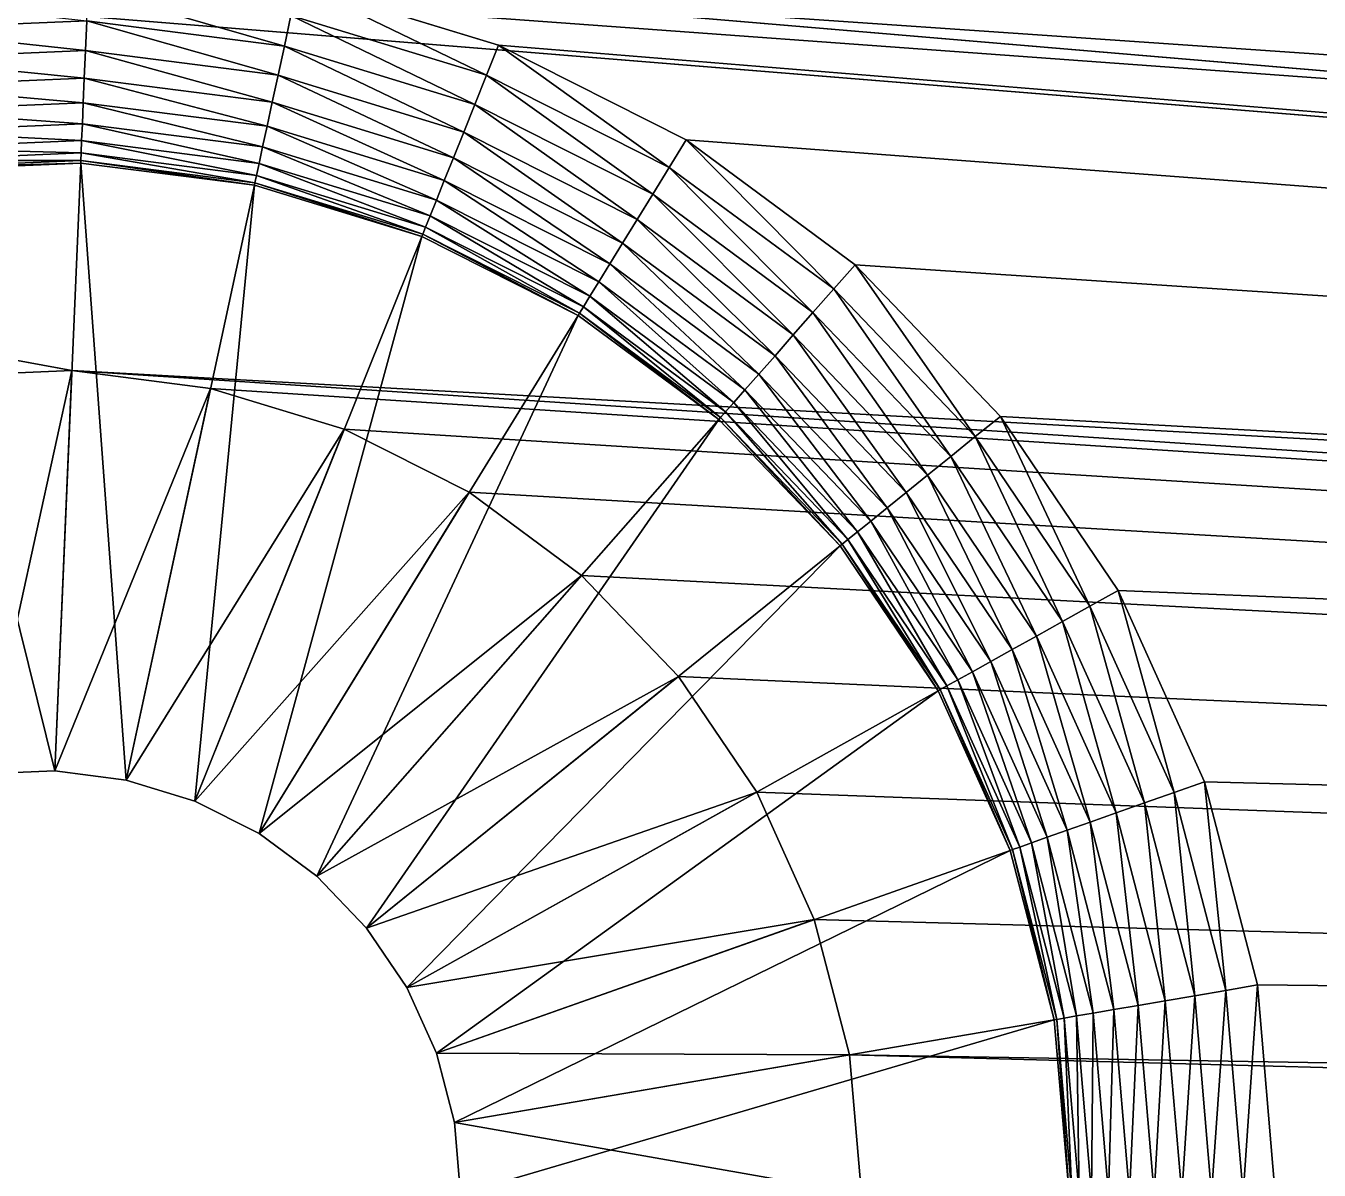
# Model space of a CAD drawing. Header units: millimetres. Extents: x 19.3 to 105.6, y 153.8 to 217.3.
# Drawn here: x 34.463 to 39.443, y 205.955 to 210.362 of the extents above; entities that cross this region are included whole.
import ezdxf

# ---------------------------------------------------------------- set-up
doc = ezdxf.new("R2010")
doc.units = ezdxf.units.MM
doc.layers.get('0').update_dxf_attribs({"color": 132, "linetype": 'CONTINUOUS'})

msp = doc.modelspace()

# ---------------------------------------------------------------- linework, layer by layer
at = {"invisible_edges": 16}
for points in [[(87.3128, 206.6622, 21.4312), (26.8657, 216.4984, 21.4312), (21.336, 211.4842, 21.4312)], [(87.4922, 207.1699, 21.4312), (87.7549, 207.6401, 21.4312), (26.8657, 216.4984, 21.4312)], [(26.8657, 216.4984, 21.4312), (87.7549, 207.6401, 21.4312), (88.0932, 208.0591, 21.4312)], [(88.0932, 208.0591, 21.4312), (88.4974, 208.4148, 21.4312), (26.8657, 216.4984, 21.4312)], [(26.8657, 216.4984, 21.4312), (88.4974, 208.4148, 21.4312), (88.956, 208.6972, 21.4312)], [(26.8657, 216.4984, 21.4312), (88.956, 208.6972, 21.4312), (98.025, 216.4984, 21.4312)], [(87.4922, 207.1699, 21.4312), (26.8657, 216.4984, 21.4312), (87.3128, 206.6622, 21.4312)], [(26.8657, 214.1108, 19.0436), (88.989, 210.422, 19.0436), (88.2384, 210.1204, 19.0436)], [(88.2384, 210.1204, 19.0436), (87.5497, 209.6963, 19.0436), (26.8657, 214.1108, 19.0436)], [(26.8657, 214.1108, 19.0436), (87.5497, 209.6963, 19.0436), (86.9425, 209.1619, 19.0436)], [(26.8657, 214.1108, 19.0436), (86.9425, 209.1619, 19.0436), (86.4343, 208.5326, 19.0436)], [(86.4343, 208.5326, 19.0436), (86.0399, 207.8264, 19.0436), (26.8657, 214.1108, 19.0436)], [(26.8657, 214.1108, 19.0436), (86.0399, 207.8264, 19.0436), (85.7704, 207.0638, 19.0436)], [(26.8657, 214.1108, 19.0436), (85.7704, 207.0638, 19.0436), (35.5101, 210.524, 19.0436)], [(21.336, 211.4842, 21.4312), (34.1021, 209.0114, 21.4312), (34.6401, 209.0343, 21.4312)], [(87.3128, 206.6622, 21.4312), (21.336, 211.4842, 21.4312), (87.2218, 206.1314, 21.4312)], [(87.2218, 206.1314, 21.4312), (21.336, 211.4842, 21.4312), (34.6401, 209.0343, 21.4312)], [(34.7025, 210.5027, 19.0339), (35.4584, 210.2842, 19.0048), (34.6974, 210.3816, 19.0048)], [(35.4839, 210.4026, 19.0339), (35.4584, 210.2842, 19.0048), (34.7025, 210.5027, 19.0339)], [(35.5101, 210.524, 19.0436), (36.2372, 210.1719, 19.0339), (35.4839, 210.4026, 19.0339)], [(35.5101, 210.524, 19.0436), (85.7704, 207.0638, 19.0436), (85.6337, 206.2666, 19.0436)], [(35.5101, 210.524, 19.0436), (85.6337, 206.2666, 19.0436), (36.2835, 210.2871, 19.0436)], [(36.2835, 210.2871, 19.0436), (36.2372, 210.1719, 19.0339), (35.5101, 210.524, 19.0436)], [(33.9154, 210.4692, 19.0339), (34.6974, 210.3816, 19.0048), (33.9308, 210.3491, 19.0048)], [(34.6974, 210.3816, 19.0048), (34.6925, 210.2667, 18.9571), (33.9308, 210.3491, 19.0048)], [(34.6974, 210.3816, 19.0048), (35.4342, 210.1717, 18.9571), (34.6925, 210.2667, 18.9571)], [(35.4584, 210.2842, 19.0048), (35.4342, 210.1717, 18.9571), (34.6974, 210.3816, 19.0048)], [(35.4839, 210.4026, 19.0339), (36.192, 210.0595, 19.0048), (35.4584, 210.2842, 19.0048)], [(36.2372, 210.1719, 19.0339), (36.192, 210.0595, 19.0048), (35.4839, 210.4026, 19.0339)], [(33.9308, 210.3491, 19.0048), (34.6925, 210.2667, 18.9571), (33.9454, 210.2349, 18.9571)], [(34.6925, 210.2667, 18.9571), (34.688, 210.1606, 18.8921), (33.9454, 210.2349, 18.9571)], [(34.6925, 210.2667, 18.9571), (35.4118, 210.0679, 18.8921), (34.688, 210.1606, 18.8921)], [(35.4342, 210.1717, 18.9571), (35.4118, 210.0679, 18.8921), (34.6925, 210.2667, 18.9571)], [(35.4584, 210.2842, 19.0048), (36.1491, 209.9527, 18.9571), (35.4342, 210.1717, 18.9571)], [(36.192, 210.0595, 19.0048), (36.1491, 209.9527, 18.9571), (35.4584, 210.2842, 19.0048)], [(36.2835, 210.2871, 19.0436), (36.9406, 209.8172, 19.0339), (36.2372, 210.1719, 19.0339)], [(36.2835, 210.2871, 19.0436), (85.6337, 206.2666, 19.0436), (37.0057, 209.923, 19.0436)], [(37.0057, 209.923, 19.0436), (36.9406, 209.8172, 19.0339), (36.2835, 210.2871, 19.0436)], [(33.9454, 210.2349, 18.9571), (34.688, 210.1606, 18.8921), (33.9589, 210.1296, 18.8921)], [(34.688, 210.1606, 18.8921), (34.684, 210.0659, 18.8112), (33.9589, 210.1296, 18.8921)], [(34.688, 210.1606, 18.8921), (35.3918, 209.9753, 18.8112), (34.684, 210.0659, 18.8112)], [(35.4118, 210.0679, 18.8921), (35.3918, 209.9753, 18.8112), (34.688, 210.1606, 18.8921)], [(35.4342, 210.1717, 18.9571), (36.1095, 209.8542, 18.8921), (35.4118, 210.0679, 18.8921)], [(36.1491, 209.9527, 18.9571), (36.1095, 209.8542, 18.8921), (35.4342, 210.1717, 18.9571)], [(36.2372, 210.1719, 19.0339), (36.8771, 209.7141, 19.0048), (36.192, 210.0595, 19.0048)], [(36.9406, 209.8172, 19.0339), (36.8771, 209.7141, 19.0048), (36.2372, 210.1719, 19.0339)], [(33.9589, 210.1296, 18.8921), (34.684, 210.0659, 18.8112), (33.9709, 210.0356, 18.8112)], [(34.684, 210.0659, 18.8112), (34.6805, 209.9851, 18.7165), (33.9709, 210.0356, 18.8112)], [(34.684, 210.0659, 18.8112), (35.3748, 209.8962, 18.7165), (34.6805, 209.9851, 18.7165)], [(35.3918, 209.9753, 18.8112), (35.3748, 209.8962, 18.7165), (34.684, 210.0659, 18.8112)], [(35.4118, 210.0679, 18.8921), (36.0742, 209.7663, 18.8112), (35.3918, 209.9753, 18.8112)], [(36.1095, 209.8542, 18.8921), (36.0742, 209.7663, 18.8112), (35.4118, 210.0679, 18.8921)], [(36.192, 210.0595, 19.0048), (36.8168, 209.6161, 18.9571), (36.1491, 209.9527, 18.9571)], [(36.8771, 209.7141, 19.0048), (36.8168, 209.6161, 18.9571), (36.192, 210.0595, 19.0048)], [(33.9709, 210.0356, 18.8112), (34.6805, 209.9851, 18.7165), (33.9812, 209.9554, 18.7165)], [(34.6805, 209.9851, 18.7165), (34.6778, 209.9201, 18.6103), (33.9812, 209.9554, 18.7165)], [(33.9812, 209.9554, 18.7165), (34.6778, 209.9201, 18.6103), (33.9895, 209.8909, 18.6103)], [(34.6805, 209.9851, 18.7165), (35.3611, 209.8326, 18.6103), (34.6778, 209.9201, 18.6103)], [(35.3748, 209.8962, 18.7165), (35.3611, 209.8326, 18.6103), (34.6805, 209.9851, 18.7165)], [(35.3918, 209.9753, 18.8112), (36.044, 209.6913, 18.7165), (35.3748, 209.8962, 18.7165)], [(36.0742, 209.7663, 18.8112), (36.044, 209.6913, 18.7165), (35.3918, 209.9753, 18.8112)], [(34.6778, 209.9201, 18.6103), (34.6757, 209.8725, 18.4952), (33.9895, 209.8909, 18.6103)], [(34.6778, 209.9201, 18.6103), (35.351, 209.786, 18.4952), (34.6757, 209.8725, 18.4952)], [(35.3611, 209.8326, 18.6103), (35.351, 209.786, 18.4952), (34.6778, 209.9201, 18.6103)], [(36.1491, 209.9527, 18.9571), (36.7611, 209.5257, 18.8921), (36.1095, 209.8542, 18.8921)], [(36.8168, 209.6161, 18.9571), (36.7611, 209.5257, 18.8921), (36.1491, 209.9527, 18.9571)], [(37.0057, 209.923, 19.0436), (37.574, 209.3488, 19.0339), (36.9406, 209.8172, 19.0339)], [(85.6337, 206.2666, 19.0436), (37.656, 209.442, 19.0436), (37.0057, 209.923, 19.0436)], [(37.656, 209.442, 19.0436), (37.574, 209.3488, 19.0339), (37.0057, 209.923, 19.0436)], [(33.9895, 209.8909, 18.6103), (34.6757, 209.8725, 18.4952), (33.9955, 209.8436, 18.4952)], [(34.6757, 209.8725, 18.4952), (34.6745, 209.8434, 18.3741), (33.9955, 209.8436, 18.4952)], [(34.6757, 209.8725, 18.4952), (35.3449, 209.7576, 18.3741), (34.6745, 209.8434, 18.3741)], [(35.351, 209.786, 18.4952), (35.3449, 209.7576, 18.3741), (34.6757, 209.8725, 18.4952)], [(35.3748, 209.8962, 18.7165), (36.0198, 209.6309, 18.6103), (35.3611, 209.8326, 18.6103)], [(36.044, 209.6913, 18.7165), (36.0198, 209.6309, 18.6103), (35.3748, 209.8962, 18.7165)], [(33.9955, 209.8436, 18.4952), (34.6745, 209.8434, 18.3741), (33.9992, 209.8147, 18.3741)], [(34.6745, 209.8434, 18.3741), (34.6741, 209.8337, 18.2499), (33.9992, 209.8147, 18.3741)], [(33.9992, 209.8147, 18.3741), (34.6741, 209.8337, 18.2499), (34.0005, 209.8051, 18.2499)], [(34.6741, 209.8337, 18.2499), (34.6741, 209.8337, 15.8687), (34.0005, 209.8051, 15.8687)], [(34.6741, 209.8337, 18.2499), (34.0005, 209.8051, 15.8687), (34.0005, 209.8051, 18.2499)], [(34.5746, 207.4926, 15.8687), (34.0005, 209.8051, 15.8687), (34.6741, 209.8337, 15.8687)], [(34.5746, 207.4926, 15.8687), (34.6741, 209.8337, 15.8687), (34.8492, 207.4575, 15.8687)], [(34.6745, 209.8434, 18.3741), (35.3428, 209.748, 18.2499), (34.6741, 209.8337, 18.2499)], [(35.3428, 209.748, 18.2499), (35.3428, 209.748, 15.8687), (34.6741, 209.8337, 15.8687)], [(35.3428, 209.748, 18.2499), (34.6741, 209.8337, 15.8687), (34.6741, 209.8337, 18.2499)], [(34.8492, 207.4575, 15.8687), (34.6741, 209.8337, 15.8687), (35.3428, 209.748, 15.8687)], [(35.3449, 209.7576, 18.3741), (35.3428, 209.748, 18.2499), (34.6745, 209.8434, 18.3741)], [(35.3611, 209.8326, 18.6103), (36.002, 209.5867, 18.4952), (35.351, 209.786, 18.4952)], [(36.0198, 209.6309, 18.6103), (36.002, 209.5867, 18.4952), (35.3611, 209.8326, 18.6103)], [(36.1095, 209.8542, 18.8921), (36.7114, 209.445, 18.8112), (36.0742, 209.7663, 18.8112)], [(36.7611, 209.5257, 18.8921), (36.7114, 209.445, 18.8112), (36.1095, 209.8542, 18.8921)], [(36.9406, 209.8172, 19.0339), (37.494, 209.2579, 19.0048), (36.8771, 209.7141, 19.0048)], [(37.574, 209.3488, 19.0339), (37.494, 209.2579, 19.0048), (36.9406, 209.8172, 19.0339)], [(34.2981, 207.4809, 15.8687), (34.0005, 209.8051, 15.8687), (34.5746, 207.4926, 15.8687)], [(35.3449, 209.7576, 18.3741), (35.9875, 209.5506, 18.2499), (35.3428, 209.748, 18.2499)], [(35.351, 209.786, 18.4952), (35.9912, 209.5597, 18.3741), (35.3449, 209.7576, 18.3741)], [(35.9912, 209.5597, 18.3741), (35.9875, 209.5506, 18.2499), (35.3449, 209.7576, 18.3741)], [(36.002, 209.5867, 18.4952), (35.9912, 209.5597, 18.3741), (35.351, 209.786, 18.4952)], [(36.0742, 209.7663, 18.8112), (36.669, 209.3762, 18.7165), (36.044, 209.6913, 18.7165)], [(36.7114, 209.445, 18.8112), (36.669, 209.3762, 18.7165), (36.0742, 209.7663, 18.8112)], [(34.8492, 207.4575, 15.8687), (35.3428, 209.748, 15.8687), (35.1139, 207.3764, 15.8687)], [(35.1139, 207.3764, 15.8687), (35.3428, 209.748, 15.8687), (35.9875, 209.5506, 15.8687)], [(35.9875, 209.5506, 18.2499), (35.9875, 209.5506, 15.8687), (35.3428, 209.748, 15.8687)], [(35.9875, 209.5506, 18.2499), (35.3428, 209.748, 15.8687), (35.3428, 209.748, 18.2499)], [(36.8771, 209.7141, 19.0048), (37.418, 209.1715, 18.9571), (36.8168, 209.6161, 18.9571)], [(37.494, 209.2579, 19.0048), (37.418, 209.1715, 18.9571), (36.8771, 209.7141, 19.0048)], [(36.044, 209.6913, 18.7165), (36.6349, 209.3207, 18.6103), (36.0198, 209.6309, 18.6103)], [(36.669, 209.3762, 18.7165), (36.6349, 209.3207, 18.6103), (36.044, 209.6913, 18.7165)], [(36.0198, 209.6309, 18.6103), (36.6099, 209.2802, 18.4952), (36.002, 209.5867, 18.4952)], [(36.6349, 209.3207, 18.6103), (36.6099, 209.2802, 18.4952), (36.0198, 209.6309, 18.6103)], [(36.8168, 209.6161, 18.9571), (37.3478, 209.0918, 18.8921), (36.7611, 209.5257, 18.8921)], [(37.418, 209.1715, 18.9571), (37.3478, 209.0918, 18.8921), (36.8168, 209.6161, 18.9571)], [(35.9912, 209.5597, 18.3741), (36.5896, 209.2471, 18.2499), (35.9875, 209.5506, 18.2499)], [(36.002, 209.5867, 18.4952), (36.5947, 209.2554, 18.3741), (35.9912, 209.5597, 18.3741)], [(36.5947, 209.2554, 18.3741), (36.5896, 209.2471, 18.2499), (35.9912, 209.5597, 18.3741)], [(36.6099, 209.2802, 18.4952), (36.5947, 209.2554, 18.3741), (36.002, 209.5867, 18.4952)], [(35.1139, 207.3764, 15.8687), (35.9875, 209.5506, 15.8687), (35.361, 207.2518, 15.8687)], [(35.361, 207.2518, 15.8687), (35.9875, 209.5506, 15.8687), (36.5896, 209.2471, 15.8687)], [(36.5896, 209.2471, 18.2499), (36.5896, 209.2471, 15.8687), (35.9875, 209.5506, 15.8687)], [(36.5896, 209.2471, 18.2499), (35.9875, 209.5506, 15.8687), (35.9875, 209.5506, 18.2499)], [(36.7611, 209.5257, 18.8921), (37.2852, 209.0207, 18.8112), (36.7114, 209.445, 18.8112)], [(37.3478, 209.0918, 18.8921), (37.2852, 209.0207, 18.8112), (36.7611, 209.5257, 18.8921)], [(36.7114, 209.445, 18.8112), (37.2318, 208.9599, 18.7165), (36.669, 209.3762, 18.7165)], [(37.2852, 209.0207, 18.8112), (37.2318, 208.9599, 18.7165), (36.7114, 209.445, 18.8112)], [(37.656, 209.442, 19.0436), (38.1191, 208.78, 19.0339), (37.574, 209.3488, 19.0339)], [(85.6337, 206.2666, 19.0436), (38.2157, 208.858, 19.0436), (37.656, 209.442, 19.0436)], [(38.2157, 208.858, 19.0436), (38.1191, 208.78, 19.0339), (37.656, 209.442, 19.0436)], [(36.669, 209.3762, 18.7165), (37.1888, 208.9111, 18.6103), (36.6349, 209.3207, 18.6103)], [(37.2318, 208.9599, 18.7165), (37.1888, 208.9111, 18.6103), (36.669, 209.3762, 18.7165)], [(36.6349, 209.3207, 18.6103), (37.1573, 208.8753, 18.4952), (36.6099, 209.2802, 18.4952)], [(37.1888, 208.9111, 18.6103), (37.1573, 208.8753, 18.4952), (36.6349, 209.3207, 18.6103)], [(37.574, 209.3488, 19.0339), (38.0249, 208.7039, 19.0048), (37.494, 209.2579, 19.0048)], [(38.1191, 208.78, 19.0339), (38.0249, 208.7039, 19.0048), (37.574, 209.3488, 19.0339)], [(36.6099, 209.2802, 18.4952), (37.1381, 208.8535, 18.3741), (36.5947, 209.2554, 18.3741)], [(37.1573, 208.8753, 18.4952), (37.1381, 208.8535, 18.3741), (36.6099, 209.2802, 18.4952)], [(37.494, 209.2579, 19.0048), (37.9353, 208.6317, 18.9571), (37.418, 209.1715, 18.9571)], [(38.0249, 208.7039, 19.0048), (37.9353, 208.6317, 18.9571), (37.494, 209.2579, 19.0048)], [(35.361, 207.2518, 15.8687), (36.5896, 209.2471, 15.8687), (35.5836, 207.0872, 15.8687)], [(35.5836, 207.0872, 15.8687), (36.5896, 209.2471, 15.8687), (37.1316, 208.8461, 15.8687)], [(36.5947, 209.2554, 18.3741), (37.1316, 208.8461, 18.2499), (36.5896, 209.2471, 18.2499)], [(37.1316, 208.8461, 18.2499), (37.1316, 208.8461, 15.8687), (36.5896, 209.2471, 15.8687)], [(37.1316, 208.8461, 18.2499), (36.5896, 209.2471, 15.8687), (36.5896, 209.2471, 18.2499)], [(37.1381, 208.8535, 18.3741), (37.1316, 208.8461, 18.2499), (36.5947, 209.2554, 18.3741)], [(37.418, 209.1715, 18.9571), (37.8527, 208.5649, 18.8921), (37.3478, 209.0918, 18.8921)], [(37.9353, 208.6317, 18.9571), (37.8527, 208.5649, 18.8921), (37.418, 209.1715, 18.9571)], [(37.3478, 209.0918, 18.8921), (37.779, 208.5054, 18.8112), (37.2852, 209.0207, 18.8112)], [(37.8527, 208.5649, 18.8921), (37.779, 208.5054, 18.8112), (37.3478, 209.0918, 18.8921)], [(34.2981, 207.4809, 19.9326), (34.6401, 209.0343, 19.9326), (34.1021, 209.0114, 19.9326)], [(34.6401, 209.0343, 19.9326), (34.6401, 209.0343, 21.4312), (34.1021, 209.0114, 21.4312)], [(34.6401, 209.0343, 19.9326), (34.1021, 209.0114, 21.4312), (34.1021, 209.0114, 19.9326)], [(34.5746, 207.4926, 19.9326), (34.6401, 209.0343, 19.9326), (34.2981, 207.4809, 19.9326)], [(34.5746, 207.4926, 19.9326), (35.1743, 208.9659, 19.9326), (34.6401, 209.0343, 19.9326)], [(87.2218, 206.1314, 21.4312), (34.6401, 209.0343, 21.4312), (87.2218, 205.5929, 21.4312)], [(87.2218, 205.5929, 21.4312), (34.6401, 209.0343, 21.4312), (35.1743, 208.9659, 21.4312)], [(35.1743, 208.9659, 19.9326), (35.1743, 208.9659, 21.4312), (34.6401, 209.0343, 21.4312)], [(35.1743, 208.9659, 19.9326), (34.6401, 209.0343, 21.4312), (34.6401, 209.0343, 19.9326)], [(37.2852, 209.0207, 18.8112), (37.7161, 208.4546, 18.7165), (37.2318, 208.9599, 18.7165)], [(37.779, 208.5054, 18.8112), (37.7161, 208.4546, 18.7165), (37.2852, 209.0207, 18.8112)], [(34.8492, 207.4575, 19.9326), (35.1743, 208.9659, 19.9326), (34.5746, 207.4926, 19.9326)], [(34.8492, 207.4575, 19.9326), (35.6892, 208.8082, 19.9326), (35.1743, 208.9659, 19.9326)], [(87.2218, 205.5929, 21.4312), (35.1743, 208.9659, 21.4312), (35.6892, 208.8082, 21.4312)], [(35.6892, 208.8082, 19.9326), (35.6892, 208.8082, 21.4312), (35.1743, 208.9659, 21.4312)], [(35.6892, 208.8082, 19.9326), (35.1743, 208.9659, 21.4312), (35.1743, 208.9659, 19.9326)], [(37.2318, 208.9599, 18.7165), (37.6655, 208.4137, 18.6103), (37.1888, 208.9111, 18.6103)], [(37.7161, 208.4546, 18.7165), (37.6655, 208.4137, 18.6103), (37.2318, 208.9599, 18.7165)], [(37.1888, 208.9111, 18.6103), (37.6284, 208.3838, 18.4952), (37.1573, 208.8753, 18.4952)], [(37.6655, 208.4137, 18.6103), (37.6284, 208.3838, 18.4952), (37.1888, 208.9111, 18.6103)], [(37.1573, 208.8753, 18.4952), (37.6058, 208.3655, 18.3741), (37.1381, 208.8535, 18.3741)], [(37.6284, 208.3838, 18.4952), (37.6058, 208.3655, 18.3741), (37.1573, 208.8753, 18.4952)], [(35.5836, 207.0872, 15.8687), (37.1316, 208.8461, 15.8687), (35.7751, 206.8874, 15.8687)], [(35.7751, 206.8874, 15.8687), (37.1316, 208.8461, 15.8687), (37.5981, 208.3594, 15.8687)], [(37.1381, 208.8535, 18.3741), (37.5981, 208.3594, 18.2499), (37.1316, 208.8461, 18.2499)], [(37.5981, 208.3594, 18.2499), (37.5981, 208.3594, 15.8687), (37.1316, 208.8461, 15.8687)], [(37.5981, 208.3594, 18.2499), (37.1316, 208.8461, 15.8687), (37.1316, 208.8461, 18.2499)], [(37.6058, 208.3655, 18.3741), (37.5981, 208.3594, 18.2499), (37.1381, 208.8535, 18.3741)], [(38.2157, 208.858, 19.0436), (38.5602, 208.1273, 19.0339), (38.1191, 208.78, 19.0339)], [(38.6687, 208.1879, 19.0436), (38.2157, 208.858, 19.0436), (85.6337, 206.2666, 19.0436)], [(38.6687, 208.1879, 19.0436), (38.5602, 208.1273, 19.0339), (38.2157, 208.858, 19.0436)], [(35.1139, 207.3764, 19.9326), (35.6892, 208.8082, 19.9326), (34.8492, 207.4575, 19.9326)], [(35.1139, 207.3764, 19.9326), (36.1701, 208.5658, 19.9326), (35.6892, 208.8082, 19.9326)], [(35.6892, 208.8082, 21.4312), (36.1701, 208.5658, 21.4312), (87.2218, 205.5929, 21.4312)], [(36.1701, 208.5658, 19.9326), (36.1701, 208.5658, 21.4312), (35.6892, 208.8082, 21.4312)], [(36.1701, 208.5658, 19.9326), (35.6892, 208.8082, 21.4312), (35.6892, 208.8082, 19.9326)], [(38.1191, 208.78, 19.0339), (38.4545, 208.0683, 19.0048), (38.0249, 208.7039, 19.0048)], [(38.5602, 208.1273, 19.0339), (38.4545, 208.0683, 19.0048), (38.1191, 208.78, 19.0339)], [(38.0249, 208.7039, 19.0048), (38.3541, 208.0121, 18.9571), (37.9353, 208.6317, 18.9571)], [(38.4545, 208.0683, 19.0048), (38.3541, 208.0121, 18.9571), (38.0249, 208.7039, 19.0048)], [(37.9353, 208.6317, 18.9571), (38.2613, 207.9604, 18.8921), (37.8527, 208.5649, 18.8921)], [(38.3541, 208.0121, 18.9571), (38.2613, 207.9604, 18.8921), (37.9353, 208.6317, 18.9571)], [(35.361, 207.2518, 19.9326), (36.1701, 208.5658, 19.9326), (35.1139, 207.3764, 19.9326)], [(35.361, 207.2518, 19.9326), (36.603, 208.2455, 19.9326), (36.1701, 208.5658, 19.9326)], [(36.1701, 208.5658, 21.4312), (36.603, 208.2455, 21.4312), (87.2218, 205.5929, 21.4312)], [(36.603, 208.2455, 19.9326), (36.603, 208.2455, 21.4312), (36.1701, 208.5658, 21.4312)], [(36.603, 208.2455, 19.9326), (36.1701, 208.5658, 21.4312), (36.1701, 208.5658, 19.9326)], [(37.8527, 208.5649, 18.8921), (38.1787, 207.9142, 18.8112), (37.779, 208.5054, 18.8112)], [(38.2613, 207.9604, 18.8921), (38.1787, 207.9142, 18.8112), (37.8527, 208.5649, 18.8921)], [(37.779, 208.5054, 18.8112), (38.108, 207.8747, 18.7165), (37.7161, 208.4546, 18.7165)], [(38.1787, 207.9142, 18.8112), (38.108, 207.8747, 18.7165), (37.779, 208.5054, 18.8112)], [(37.6655, 208.4137, 18.6103), (38.0096, 207.8197, 18.4952), (37.6284, 208.3838, 18.4952)], [(37.7161, 208.4546, 18.7165), (38.0512, 207.843, 18.6103), (37.6655, 208.4137, 18.6103)], [(38.0512, 207.843, 18.6103), (38.0096, 207.8197, 18.4952), (37.6655, 208.4137, 18.6103)], [(38.108, 207.8747, 18.7165), (38.0512, 207.843, 18.6103), (37.7161, 208.4546, 18.7165)], [(37.6058, 208.3655, 18.3741), (37.9757, 207.8008, 18.2499), (37.5981, 208.3594, 18.2499)], [(37.6284, 208.3838, 18.4952), (37.9842, 207.8056, 18.3741), (37.6058, 208.3655, 18.3741)], [(37.9842, 207.8056, 18.3741), (37.9757, 207.8008, 18.2499), (37.6058, 208.3655, 18.3741)], [(38.0096, 207.8197, 18.4952), (37.9842, 207.8056, 18.3741), (37.6284, 208.3838, 18.4952)], [(35.7751, 206.8874, 15.8687), (37.5981, 208.3594, 15.8687), (35.9301, 206.6581, 15.8687)], [(35.9301, 206.6581, 15.8687), (37.5981, 208.3594, 15.8687), (37.9757, 207.8008, 15.8687)], [(37.9757, 207.8008, 18.2499), (37.9757, 207.8008, 15.8687), (37.5981, 208.3594, 15.8687)], [(37.9757, 207.8008, 18.2499), (37.5981, 208.3594, 15.8687), (37.5981, 208.3594, 18.2499)], [(35.5836, 207.0872, 19.9326), (36.603, 208.2455, 19.9326), (35.361, 207.2518, 19.9326)], [(35.5836, 207.0872, 19.9326), (36.9756, 207.8568, 19.9326), (36.603, 208.2455, 19.9326)], [(87.2218, 205.5929, 21.4312), (36.603, 208.2455, 21.4312), (36.9756, 207.8568, 21.4312)], [(36.9756, 207.8568, 19.9326), (36.9756, 207.8568, 21.4312), (36.603, 208.2455, 21.4312)], [(36.9756, 207.8568, 19.9326), (36.603, 208.2455, 21.4312), (36.603, 208.2455, 19.9326)], [(38.6687, 208.1879, 19.0436), (38.8847, 207.4095, 19.0339), (38.5602, 208.1273, 19.0339)], [(85.6337, 206.2666, 19.0436), (39.0018, 207.4508, 19.0436), (38.6687, 208.1879, 19.0436)], [(39.0018, 207.4508, 19.0436), (38.8847, 207.4095, 19.0339), (38.6687, 208.1879, 19.0436)], [(38.5602, 208.1273, 19.0339), (38.7705, 207.3691, 19.0048), (38.4545, 208.0683, 19.0048)], [(38.8847, 207.4095, 19.0339), (38.7705, 207.3691, 19.0048), (38.5602, 208.1273, 19.0339)], [(38.4545, 208.0683, 19.0048), (38.662, 207.3308, 18.9571), (38.3541, 208.0121, 18.9571)], [(38.7705, 207.3691, 19.0048), (38.662, 207.3308, 18.9571), (38.4545, 208.0683, 19.0048)], [(38.3541, 208.0121, 18.9571), (38.5619, 207.2954, 18.8921), (38.2613, 207.9604, 18.8921)], [(38.662, 207.3308, 18.9571), (38.5619, 207.2954, 18.8921), (38.3541, 208.0121, 18.9571)], [(38.1787, 207.9142, 18.8112), (38.3963, 207.2369, 18.7165), (38.108, 207.8747, 18.7165)], [(38.2613, 207.9604, 18.8921), (38.4726, 207.2639, 18.8112), (38.1787, 207.9142, 18.8112)], [(38.4726, 207.2639, 18.8112), (38.3963, 207.2369, 18.7165), (38.1787, 207.9142, 18.8112)], [(38.5619, 207.2954, 18.8921), (38.4726, 207.2639, 18.8112), (38.2613, 207.9604, 18.8921)], [(38.108, 207.8747, 18.7165), (38.335, 207.2152, 18.6103), (38.0512, 207.843, 18.6103)], [(38.3963, 207.2369, 18.7165), (38.335, 207.2152, 18.6103), (38.108, 207.8747, 18.7165)], [(35.7751, 206.8874, 19.9326), (36.9756, 207.8568, 19.9326), (35.5836, 207.0872, 19.9326)], [(35.7751, 206.8874, 19.9326), (37.2772, 207.4106, 19.9326), (36.9756, 207.8568, 19.9326)], [(87.2218, 205.5929, 21.4312), (36.9756, 207.8568, 21.4312), (37.2772, 207.4106, 21.4312)], [(37.2772, 207.4106, 19.9326), (37.2772, 207.4106, 21.4312), (36.9756, 207.8568, 21.4312)], [(37.2772, 207.4106, 19.9326), (36.9756, 207.8568, 21.4312), (36.9756, 207.8568, 19.9326)], [(38.0096, 207.8197, 18.4952), (38.2626, 207.1897, 18.3741), (37.9842, 207.8056, 18.3741)], [(38.0512, 207.843, 18.6103), (38.29, 207.1994, 18.4952), (38.0096, 207.8197, 18.4952)], [(38.29, 207.1994, 18.4952), (38.2626, 207.1897, 18.3741), (38.0096, 207.8197, 18.4952)], [(38.335, 207.2152, 18.6103), (38.29, 207.1994, 18.4952), (38.0512, 207.843, 18.6103)], [(35.9301, 206.6581, 15.8687), (37.9757, 207.8008, 15.8687), (36.0441, 206.4058, 15.8687)], [(36.0441, 206.4058, 15.8687), (37.9757, 207.8008, 15.8687), (38.2534, 207.1864, 15.8687)], [(37.9842, 207.8056, 18.3741), (38.2534, 207.1864, 18.2499), (37.9757, 207.8008, 18.2499)], [(38.2534, 207.1864, 18.2499), (38.2534, 207.1864, 15.8687), (37.9757, 207.8008, 15.8687)], [(38.2534, 207.1864, 18.2499), (37.9757, 207.8008, 15.8687), (37.9757, 207.8008, 18.2499)], [(38.2626, 207.1897, 18.3741), (38.2534, 207.1864, 18.2499), (37.9842, 207.8056, 18.3741)], [(34.2981, 207.4809, 19.9326), (34.2981, 207.4809, 15.8687), (34.5746, 207.4926, 15.8687)], [(34.2981, 207.4809, 19.9326), (34.5746, 207.4926, 15.8687), (34.5746, 207.4926, 19.9326)], [(34.5746, 207.4926, 19.9326), (34.5746, 207.4926, 15.8687), (34.8492, 207.4575, 15.8687)], [(34.5746, 207.4926, 19.9326), (34.8492, 207.4575, 15.8687), (34.8492, 207.4575, 19.9326)], [(34.8492, 207.4575, 19.9326), (34.8492, 207.4575, 15.8687), (35.1139, 207.3764, 15.8687)], [(34.8492, 207.4575, 19.9326), (35.1139, 207.3764, 15.8687), (35.1139, 207.3764, 19.9326)], [(39.0018, 207.4508, 19.0436), (39.0832, 206.6471, 19.0339), (38.8847, 207.4095, 19.0339)], [(85.6337, 206.2666, 19.0436), (39.2056, 206.6681, 19.0436), (39.0018, 207.4508, 19.0436)], [(39.2056, 206.6681, 19.0436), (39.0832, 206.6471, 19.0339), (39.0018, 207.4508, 19.0436)], [(35.1139, 207.3764, 19.9326), (35.1139, 207.3764, 15.8687), (35.361, 207.2518, 15.8687)], [(35.1139, 207.3764, 19.9326), (35.361, 207.2518, 15.8687), (35.361, 207.2518, 19.9326)], [(35.9301, 206.6581, 19.9326), (37.2772, 207.4106, 19.9326), (35.7751, 206.8874, 19.9326)], [(35.9301, 206.6581, 19.9326), (37.499, 206.9199, 19.9326), (37.2772, 207.4106, 19.9326)], [(37.2772, 207.4106, 21.4312), (37.499, 206.9199, 21.4312), (87.2218, 205.5929, 21.4312)], [(37.499, 206.9199, 19.9326), (37.499, 206.9199, 21.4312), (37.2772, 207.4106, 21.4312)], [(37.499, 206.9199, 19.9326), (37.2772, 207.4106, 21.4312), (37.2772, 207.4106, 19.9326)], [(38.7705, 207.3691, 19.0048), (38.8505, 206.6072, 18.9571), (38.662, 207.3308, 18.9571)], [(38.8847, 207.4095, 19.0339), (38.9639, 206.6266, 19.0048), (38.7705, 207.3691, 19.0048)], [(38.9639, 206.6266, 19.0048), (38.8505, 206.6072, 18.9571), (38.7705, 207.3691, 19.0048)], [(39.0832, 206.6471, 19.0339), (38.9639, 206.6266, 19.0048), (38.8847, 207.4095, 19.0339)], [(38.662, 207.3308, 18.9571), (38.7458, 206.5892, 18.8921), (38.5619, 207.2954, 18.8921)], [(38.8505, 206.6072, 18.9571), (38.7458, 206.5892, 18.8921), (38.662, 207.3308, 18.9571)], [(38.5619, 207.2954, 18.8921), (38.6524, 206.5732, 18.8112), (38.4726, 207.2639, 18.8112)], [(38.7458, 206.5892, 18.8921), (38.6524, 206.5732, 18.8112), (38.5619, 207.2954, 18.8921)], [(35.361, 207.2518, 19.9326), (35.361, 207.2518, 15.8687), (35.5836, 207.0872, 15.8687)], [(35.361, 207.2518, 19.9326), (35.5836, 207.0872, 15.8687), (35.5836, 207.0872, 19.9326)], [(38.3963, 207.2369, 18.7165), (38.5086, 206.5486, 18.6103), (38.335, 207.2152, 18.6103)], [(38.4726, 207.2639, 18.8112), (38.5727, 206.5596, 18.7165), (38.3963, 207.2369, 18.7165)], [(38.5727, 206.5596, 18.7165), (38.5086, 206.5486, 18.6103), (38.3963, 207.2369, 18.7165)], [(38.6524, 206.5732, 18.8112), (38.5727, 206.5596, 18.7165), (38.4726, 207.2639, 18.8112)], [(36.0441, 206.4058, 15.8687), (38.2534, 207.1864, 15.8687), (36.1139, 206.138, 15.8687)], [(36.1139, 206.138, 15.8687), (38.2534, 207.1864, 15.8687), (38.4233, 206.5339, 15.8687)], [(38.2626, 207.1897, 18.3741), (38.4233, 206.5339, 18.2499), (38.2534, 207.1864, 18.2499)], [(38.4233, 206.5339, 18.2499), (38.4233, 206.5339, 15.8687), (38.2534, 207.1864, 15.8687)], [(38.4233, 206.5339, 18.2499), (38.2534, 207.1864, 15.8687), (38.2534, 207.1864, 18.2499)], [(38.29, 207.1994, 18.4952), (38.4329, 206.5356, 18.3741), (38.2626, 207.1897, 18.3741)], [(38.4329, 206.5356, 18.3741), (38.4233, 206.5339, 18.2499), (38.2626, 207.1897, 18.3741)], [(38.335, 207.2152, 18.6103), (38.4616, 206.5405, 18.4952), (38.29, 207.1994, 18.4952)], [(38.4616, 206.5405, 18.4952), (38.4329, 206.5356, 18.3741), (38.29, 207.1994, 18.4952)], [(38.5086, 206.5486, 18.6103), (38.4616, 206.5405, 18.4952), (38.335, 207.2152, 18.6103)], [(35.5836, 207.0872, 19.9326), (35.5836, 207.0872, 15.8687), (35.7751, 206.8874, 15.8687)], [(35.5836, 207.0872, 19.9326), (35.7751, 206.8874, 15.8687), (35.7751, 206.8874, 19.9326)], [(36.0441, 206.4058, 19.9326), (37.499, 206.9199, 19.9326), (35.9301, 206.6581, 19.9326)], [(36.0441, 206.4058, 19.9326), (37.6347, 206.3987, 19.9326), (37.499, 206.9199, 19.9326)], [(87.2218, 205.5929, 21.4312), (37.499, 206.9199, 21.4312), (37.6347, 206.3987, 21.4312)], [(37.6347, 206.3987, 19.9326), (37.6347, 206.3987, 21.4312), (37.499, 206.9199, 21.4312)], [(37.6347, 206.3987, 19.9326), (37.499, 206.9199, 21.4312), (37.499, 206.9199, 19.9326)], [(35.7751, 206.8874, 19.9326), (35.7751, 206.8874, 15.8687), (35.9301, 206.6581, 15.8687)], [(35.7751, 206.8874, 19.9326), (35.9301, 206.6581, 15.8687), (35.9301, 206.6581, 19.9326)], [(39.2056, 206.6681, 19.0436), (39.1501, 205.8622, 19.0339), (39.0832, 206.6471, 19.0339)], [(39.2742, 205.8622, 19.0436), (39.1501, 205.8622, 19.0339), (39.2056, 206.6681, 19.0436)], [(85.6337, 206.2666, 19.0436), (39.2742, 205.8622, 19.0436), (39.2056, 206.6681, 19.0436)], [(35.9301, 206.6581, 19.9326), (35.9301, 206.6581, 15.8687), (36.0441, 206.4058, 15.8687)], [(35.9301, 206.6581, 19.9326), (36.0441, 206.4058, 15.8687), (36.0441, 206.4058, 19.9326)], [(38.9639, 206.6266, 19.0048), (38.9139, 205.8622, 18.9571), (38.8505, 206.6072, 18.9571)], [(39.0289, 205.8622, 19.0048), (38.9139, 205.8622, 18.9571), (38.9639, 206.6266, 19.0048)], [(39.0832, 206.6471, 19.0339), (39.0289, 205.8622, 19.0048), (38.9639, 206.6266, 19.0048)], [(39.1501, 205.8622, 19.0339), (39.0289, 205.8622, 19.0048), (39.0832, 206.6471, 19.0339)], [(38.6524, 206.5732, 18.8112), (38.6321, 205.8622, 18.7165), (38.5727, 206.5596, 18.7165)], [(38.713, 205.8622, 18.8112), (38.6321, 205.8622, 18.7165), (38.6524, 206.5732, 18.8112)], [(38.7458, 206.5892, 18.8921), (38.713, 205.8622, 18.8112), (38.6524, 206.5732, 18.8112)], [(38.8077, 205.8622, 18.8921), (38.713, 205.8622, 18.8112), (38.7458, 206.5892, 18.8921)], [(38.8505, 206.6072, 18.9571), (38.8077, 205.8622, 18.8921), (38.7458, 206.5892, 18.8921)], [(38.9139, 205.8622, 18.9571), (38.8077, 205.8622, 18.8921), (38.8505, 206.6072, 18.9571)], [(36.1139, 206.138, 15.8687), (38.4233, 206.5339, 15.8687), (36.1373, 205.8622, 15.8687)], [(36.1373, 205.8622, 15.8687), (38.4233, 206.5339, 15.8687), (38.4805, 205.8622, 15.8687)], [(38.4329, 206.5356, 18.3741), (38.4805, 205.8622, 18.2499), (38.4233, 206.5339, 18.2499)], [(38.4805, 205.8622, 18.2499), (38.4805, 205.8622, 15.8687), (38.4233, 206.5339, 15.8687)], [(38.4805, 205.8622, 18.2499), (38.4233, 206.5339, 15.8687), (38.4233, 206.5339, 18.2499)], [(38.4616, 206.5405, 18.4952), (38.4902, 205.8622, 18.3741), (38.4329, 206.5356, 18.3741)], [(38.4902, 205.8622, 18.3741), (38.4805, 205.8622, 18.2499), (38.4329, 206.5356, 18.3741)], [(38.5086, 206.5486, 18.6103), (38.5193, 205.8622, 18.4952), (38.4616, 206.5405, 18.4952)], [(38.5193, 205.8622, 18.4952), (38.4902, 205.8622, 18.3741), (38.4616, 206.5405, 18.4952)], [(38.5727, 206.5596, 18.7165), (38.567, 205.8622, 18.6103), (38.5086, 206.5486, 18.6103)], [(38.567, 205.8622, 18.6103), (38.5193, 205.8622, 18.4952), (38.5086, 206.5486, 18.6103)], [(38.6321, 205.8622, 18.7165), (38.567, 205.8622, 18.6103), (38.5727, 206.5596, 18.7165)], [(36.0441, 206.4058, 19.9326), (36.0441, 206.4058, 15.8687), (36.1139, 206.138, 15.8687)], [(36.0441, 206.4058, 19.9326), (36.1139, 206.138, 15.8687), (36.1139, 206.138, 19.9326)], [(36.1139, 206.138, 19.9326), (37.6347, 206.3987, 19.9326), (36.0441, 206.4058, 19.9326)], [(36.1139, 206.138, 19.9326), (37.6804, 205.8622, 19.9326), (37.6347, 206.3987, 19.9326)], [(87.2218, 205.5929, 21.4312), (37.6347, 206.3987, 21.4312), (87.3128, 205.0621, 21.4312)], [(87.3128, 205.0621, 21.4312), (37.6347, 206.3987, 21.4312), (37.6804, 205.8622, 21.4312)], [(37.6804, 205.8622, 19.9326), (37.6804, 205.8622, 21.4312), (37.6347, 206.3987, 21.4312)], [(37.6804, 205.8622, 19.9326), (37.6347, 206.3987, 21.4312), (37.6347, 206.3987, 19.9326)], [(85.6337, 205.4577, 19.0436), (39.2742, 205.8622, 19.0436), (85.6337, 206.2666, 19.0436)], [(36.1139, 206.138, 19.9326), (36.1139, 206.138, 15.8687), (36.1373, 205.8622, 15.8687)], [(36.1139, 206.138, 19.9326), (36.1373, 205.8622, 15.8687), (36.1373, 205.8622, 19.9326)], [(36.1373, 205.8622, 19.9326), (37.6804, 205.8622, 19.9326), (36.1139, 206.138, 19.9326)]]:
    msp.add_3dface(points, dxfattribs=at)

doc.saveas('drawing.dxf')
